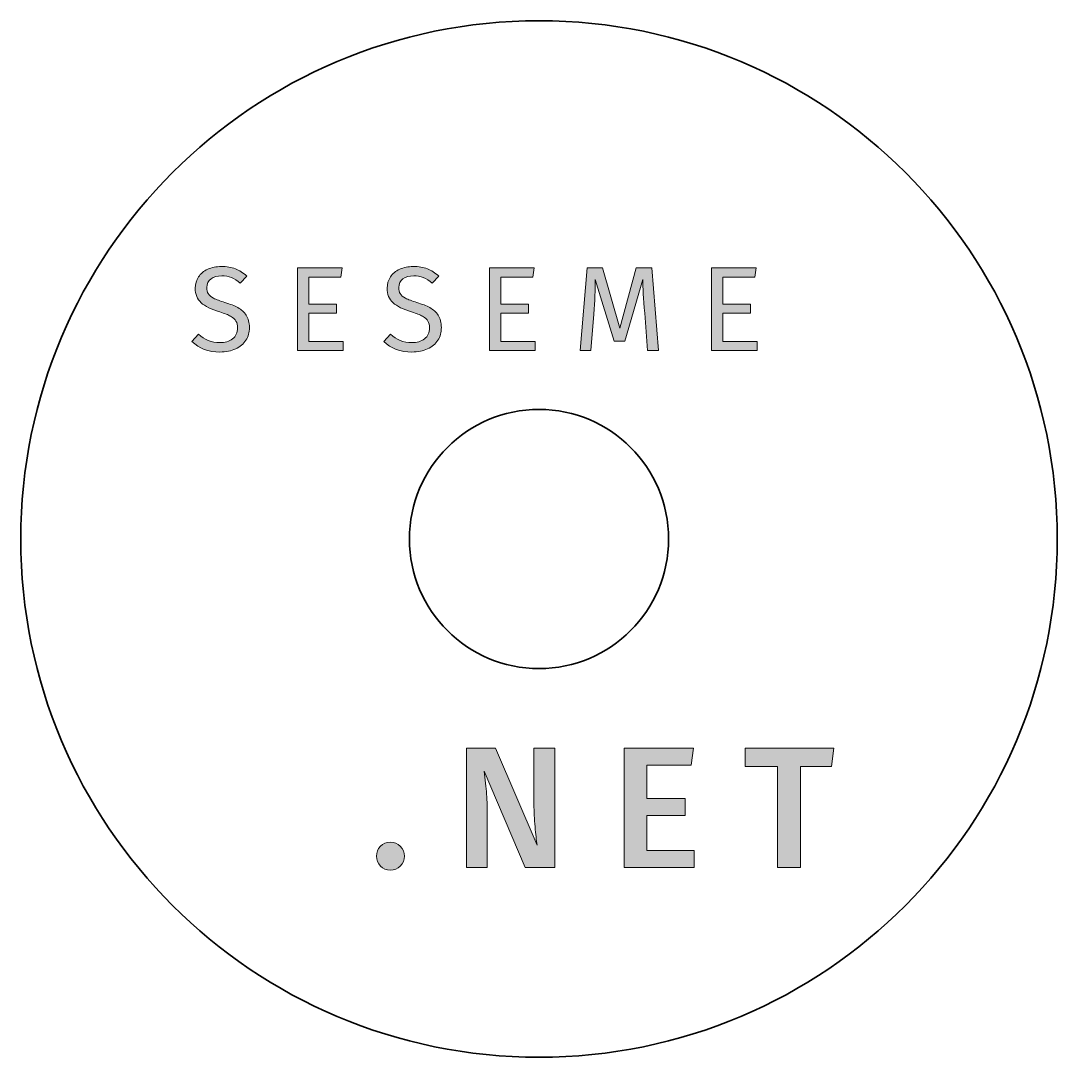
# Model space of a CAD drawing. Header units: inches. Extents: x -6.99 to -0.99, y 7.81 to 13.81.
import ezdxf

# ---------------------------------------------------------------- set-up
doc = ezdxf.new("R2010")
doc.units = ezdxf.units.IN
doc.header["$MEASUREMENT"] = 0
doc.layers.add('Layer 1', color=7, linetype='Continuous')

# ---------------------------------------------------------------- blocks, each defined once
blk = doc.blocks.new('block 2')
at = {"layer": 'Layer 1', "true_color": 0x231f20}
h = blk.add_hatch(color=250, dxfattribs=at)
h.dxf.hatch_style = 2
edge = h.paths.add_edge_path()
edge.add_spline(control_points=[(-5.7435, 12.3757), (-5.7209, 12.3667), (-5.6989, 12.3527), (-5.6776, 12.3337), (-5.6776, 12.3337), (-5.7151, 12.292), (-5.7151, 12.292), (-5.7322, 12.3073), (-5.7494, 12.3183), (-5.7668, 12.325), (-5.7842, 12.3317), (-5.8028, 12.3351), (-5.8227, 12.3351), (-5.8477, 12.3351), (-5.8683, 12.3293), (-5.8845, 12.3177), (-5.9007, 12.3061), (-5.9088, 12.2892), (-5.9088, 12.267), (-5.9088, 12.2531), (-5.906, 12.2414), (-5.9005, 12.232), (-5.8949, 12.2225), (-5.8846, 12.2138), (-5.8696, 12.2059), (-5.8545, 12.198), (-5.8327, 12.1897), (-5.8039, 12.1809), (-5.7739, 12.1716), (-5.7489, 12.1617), (-5.7289, 12.151), (-5.709, 12.1404), (-5.693, 12.1257), (-5.6807, 12.107), (-5.6684, 12.0882), (-5.6623, 12.0645), (-5.6623, 12.0358), (-5.6623, 12.008), (-5.6691, 11.9835), (-5.6828, 11.9622), (-5.6964, 11.9409), (-5.7161, 11.9242), (-5.7418, 11.9122), (-5.7675, 11.9001), (-5.7979, 11.8941), (-5.8331, 11.8941), (-5.8993, 11.8941), (-5.9535, 11.9147), (-5.9956, 11.9559), (-5.9956, 11.9559), (-5.9574, 11.9983), (-5.9574, 11.9983), (-5.9227, 11.9649), (-5.8815, 11.9483), (-5.8338, 11.9483), (-5.8042, 11.9483), (-5.7796, 11.9556), (-5.7602, 11.9701), (-5.7407, 11.9847), (-5.731, 12.0059), (-5.731, 12.0337), (-5.731, 12.0494), (-5.734, 12.0625), (-5.7401, 12.0729), (-5.7461, 12.0833), (-5.7564, 12.0927), (-5.771, 12.101), (-5.7855, 12.1094), (-5.8067, 12.1177), (-5.8345, 12.1261), (-5.8836, 12.1409), (-5.9195, 12.1587), (-5.9421, 12.1795), (-5.9648, 12.2004), (-5.9762, 12.2286), (-5.9762, 12.2642), (-5.9762, 12.2883), (-5.9698, 12.3098), (-5.9571, 12.3288), (-5.9443, 12.3478), (-5.9265, 12.3626), (-5.9036, 12.3733), (-5.8807, 12.3839), (-5.8546, 12.3892), (-5.8255, 12.3892), (-5.7935, 12.3892), (-5.7662, 12.3847), (-5.7435, 12.3757)], knot_values=[0, 0, 0, 0, 1, 1, 1, 2, 2, 2, 3, 3, 3, 4, 4, 4, 5, 5, 5, 6, 6, 6, 7, 7, 7, 8, 8, 8, 9, 9, 9, 10, 10, 10, 11, 11, 11, 12, 12, 12, 13, 13, 13, 14, 14, 14, 15, 15, 15, 16, 16, 16, 17, 17, 17, 18, 18, 18, 19, 19, 19, 20, 20, 20, 21, 21, 21, 22, 22, 22, 23, 23, 23, 24, 24, 24, 25, 25, 25, 26, 26, 26, 27, 27, 27, 28, 28, 28, 29, 29, 29, 29], degree=3, periodic=1)
h = blk.add_hatch(color=250, dxfattribs=at)
h.dxf.hatch_style = 2
h.paths.add_polyline_path([(-5.3185, 12.3281), (-5.3185, 12.1719), (-5.1574, 12.1719), (-5.1574, 12.1191), (-5.3185, 12.1191), (-5.3185, 11.9552), (-5.1199, 11.9552), (-5.1199, 11.9024), (-5.3845, 11.9024), (-5.3845, 12.3809), (-5.1255, 12.3809), (-5.1331, 12.3281)])
h = blk.add_hatch(color=250, dxfattribs=at)
h.dxf.hatch_style = 2
edge = h.paths.add_edge_path()
edge.add_spline(control_points=[(-4.6324, 12.3757), (-4.6097, 12.3667), (-4.5878, 12.3527), (-4.5664, 12.3337), (-4.5664, 12.3337), (-4.604, 12.292), (-4.604, 12.292), (-4.6211, 12.3073), (-4.6383, 12.3183), (-4.6557, 12.325), (-4.673, 12.3317), (-4.6917, 12.3351), (-4.7116, 12.3351), (-4.7366, 12.3351), (-4.7572, 12.3293), (-4.7734, 12.3177), (-4.7896, 12.3061), (-4.7977, 12.2892), (-4.7977, 12.267), (-4.7977, 12.2531), (-4.7949, 12.2414), (-4.7894, 12.232), (-4.7838, 12.2225), (-4.7735, 12.2138), (-4.7585, 12.2059), (-4.7434, 12.198), (-4.7216, 12.1897), (-4.6929, 12.1809), (-4.6627, 12.1716), (-4.6378, 12.1617), (-4.6178, 12.151), (-4.5979, 12.1404), (-4.5818, 12.1257), (-4.5696, 12.107), (-4.5573, 12.0882), (-4.5512, 12.0645), (-4.5512, 12.0358), (-4.5512, 12.008), (-4.558, 11.9835), (-4.5716, 11.9622), (-4.5853, 11.9409), (-4.605, 11.9242), (-4.6307, 11.9122), (-4.6564, 11.9001), (-4.6868, 11.8941), (-4.722, 11.8941), (-4.7882, 11.8941), (-4.8424, 11.9147), (-4.8845, 11.9559), (-4.8845, 11.9559), (-4.8463, 11.9983), (-4.8463, 11.9983), (-4.8116, 11.9649), (-4.7704, 11.9483), (-4.7227, 11.9483), (-4.6931, 11.9483), (-4.6685, 11.9556), (-4.6491, 11.9701), (-4.6296, 11.9847), (-4.6199, 12.0059), (-4.6199, 12.0337), (-4.6199, 12.0494), (-4.6229, 12.0625), (-4.6289, 12.0729), (-4.635, 12.0833), (-4.6453, 12.0927), (-4.6599, 12.101), (-4.6744, 12.1094), (-4.6956, 12.1177), (-4.7234, 12.1261), (-4.7725, 12.1409), (-4.8084, 12.1587), (-4.831, 12.1795), (-4.8537, 12.2004), (-4.8651, 12.2286), (-4.8651, 12.2642), (-4.8651, 12.2883), (-4.8587, 12.3098), (-4.846, 12.3288), (-4.8332, 12.3478), (-4.8154, 12.3626), (-4.7925, 12.3733), (-4.7696, 12.3839), (-4.7435, 12.3892), (-4.7144, 12.3892), (-4.6824, 12.3892), (-4.6551, 12.3847), (-4.6324, 12.3757)], knot_values=[0, 0, 0, 0, 1, 1, 1, 2, 2, 2, 3, 3, 3, 4, 4, 4, 5, 5, 5, 6, 6, 6, 7, 7, 7, 8, 8, 8, 9, 9, 9, 10, 10, 10, 11, 11, 11, 12, 12, 12, 13, 13, 13, 14, 14, 14, 15, 15, 15, 16, 16, 16, 17, 17, 17, 18, 18, 18, 19, 19, 19, 20, 20, 20, 21, 21, 21, 22, 22, 22, 23, 23, 23, 24, 24, 24, 25, 25, 25, 26, 26, 26, 27, 27, 27, 28, 28, 28, 29, 29, 29, 29], degree=3, periodic=1)
h = blk.add_hatch(color=250, dxfattribs=at)
h.dxf.hatch_style = 2
h.paths.add_polyline_path([(-4.2074, 12.3281), (-4.2074, 12.1719), (-4.0463, 12.1719), (-4.0463, 12.1191), (-4.2074, 12.1191), (-4.2074, 11.9552), (-4.0088, 11.9552), (-4.0088, 11.9024), (-4.2734, 11.9024), (-4.2734, 12.3809), (-4.0144, 12.3809), (-4.022, 12.3281)])
h = blk.add_hatch(color=250, dxfattribs=at)
h.dxf.hatch_style = 2
edge = h.paths.add_edge_path()
edge.add_spline(control_points=[(-3.3574, 11.9024), (-3.3574, 11.9024), (-3.3741, 12.1184), (-3.3741, 12.1184), (-3.381, 12.2031), (-3.385, 12.2682), (-3.3859, 12.3136), (-3.3859, 12.3136), (-3.4894, 11.9566), (-3.4894, 11.9566), (-3.4894, 11.9566), (-3.5512, 11.9566), (-3.5512, 11.9566), (-3.5512, 11.9566), (-3.6602, 12.3142), (-3.6602, 12.3142), (-3.6602, 12.2564), (-3.6632, 12.1895), (-3.6692, 12.1136), (-3.6692, 12.1136), (-3.6852, 11.9024), (-3.6852, 11.9024), (-3.6852, 11.9024), (-3.7477, 11.9024), (-3.7477, 11.9024), (-3.7477, 11.9024), (-3.7081, 12.3809), (-3.7081, 12.3809), (-3.7081, 12.3809), (-3.6192, 12.3809), (-3.6192, 12.3809), (-3.6192, 12.3809), (-3.5186, 12.033), (-3.5186, 12.033), (-3.5186, 12.033), (-3.4227, 12.3809), (-3.4227, 12.3809), (-3.4227, 12.3809), (-3.3331, 12.3809), (-3.3331, 12.3809), (-3.3331, 12.3809), (-3.2935, 11.9024), (-3.2935, 11.9024), (-3.2935, 11.9024), (-3.3574, 11.9024), (-3.3574, 11.9024)], knot_values=[0, 0, 0, 0, 1, 1, 1, 2, 2, 2, 3, 3, 3, 4, 4, 4, 5, 5, 5, 6, 6, 6, 7, 7, 7, 8, 8, 8, 9, 9, 9, 10, 10, 10, 11, 11, 11, 12, 12, 12, 13, 13, 13, 14, 14, 14, 15, 15, 15, 15], degree=3, periodic=1)
h = blk.add_hatch(color=250, dxfattribs=at)
h.dxf.hatch_style = 2
h.paths.add_polyline_path([(-2.922, 12.3281), (-2.922, 12.1719), (-2.7609, 12.1719), (-2.7609, 12.1191), (-2.922, 12.1191), (-2.922, 11.9552), (-2.7234, 11.9552), (-2.7234, 11.9024), (-2.988, 11.9024), (-2.988, 12.3809), (-2.729, 12.3809), (-2.7366, 12.3281)])
at = {"layer": 'Layer 1', "lineweight": 0}
for points in [[(-5.3185, 12.3281), (-5.3185, 12.1719), (-5.1574, 12.1719), (-5.1574, 12.1191), (-5.3185, 12.1191), (-5.3185, 11.9552), (-5.1199, 11.9552), (-5.1199, 11.9024), (-5.3845, 11.9024), (-5.3845, 12.3809), (-5.1255, 12.3809), (-5.1331, 12.3281), (-5.3185, 12.3281)], [(-4.2074, 12.3281), (-4.2074, 12.1719), (-4.0463, 12.1719), (-4.0463, 12.1191), (-4.2074, 12.1191), (-4.2074, 11.9552), (-4.0088, 11.9552), (-4.0088, 11.9024), (-4.2734, 11.9024), (-4.2734, 12.3809), (-4.0144, 12.3809), (-4.022, 12.3281), (-4.2074, 12.3281)], [(-2.922, 12.3281), (-2.922, 12.1719), (-2.7609, 12.1719), (-2.7609, 12.1191), (-2.922, 12.1191), (-2.922, 11.9552), (-2.7234, 11.9552), (-2.7234, 11.9024), (-2.988, 11.9024), (-2.988, 12.3809), (-2.729, 12.3809), (-2.7366, 12.3281), (-2.922, 12.3281)]]:
    blk.add_lwpolyline(points, dxfattribs=at)
for points, knots in [([(-5.7435, 12.3757), (-5.7209, 12.3667), (-5.6989, 12.3527), (-5.6776, 12.3337), (-5.6776, 12.3337), (-5.7151, 12.292), (-5.7151, 12.292), (-5.7322, 12.3073), (-5.7494, 12.3183), (-5.7668, 12.325), (-5.7842, 12.3317), (-5.8028, 12.3351), (-5.8227, 12.3351), (-5.8477, 12.3351), (-5.8683, 12.3293), (-5.8845, 12.3177), (-5.9007, 12.3061), (-5.9088, 12.2892), (-5.9088, 12.267), (-5.9088, 12.2531), (-5.906, 12.2414), (-5.9005, 12.232), (-5.8949, 12.2225), (-5.8846, 12.2138), (-5.8696, 12.2059), (-5.8545, 12.198), (-5.8327, 12.1897), (-5.8039, 12.1809), (-5.7739, 12.1716), (-5.7489, 12.1617), (-5.7289, 12.151), (-5.709, 12.1404), (-5.693, 12.1257), (-5.6807, 12.107), (-5.6684, 12.0882), (-5.6623, 12.0645), (-5.6623, 12.0358), (-5.6623, 12.008), (-5.6691, 11.9835), (-5.6828, 11.9622), (-5.6964, 11.9409), (-5.7161, 11.9242), (-5.7418, 11.9122), (-5.7675, 11.9001), (-5.7979, 11.8941), (-5.8331, 11.8941), (-5.8993, 11.8941), (-5.9535, 11.9147), (-5.9956, 11.9559), (-5.9956, 11.9559), (-5.9574, 11.9983), (-5.9574, 11.9983), (-5.9227, 11.9649), (-5.8815, 11.9483), (-5.8338, 11.9483), (-5.8042, 11.9483), (-5.7796, 11.9556), (-5.7602, 11.9701), (-5.7407, 11.9847), (-5.731, 12.0059), (-5.731, 12.0337), (-5.731, 12.0494), (-5.734, 12.0625), (-5.7401, 12.0729), (-5.7461, 12.0833), (-5.7564, 12.0927), (-5.771, 12.101), (-5.7855, 12.1094), (-5.8067, 12.1177), (-5.8345, 12.1261), (-5.8836, 12.1409), (-5.9195, 12.1587), (-5.9421, 12.1795), (-5.9648, 12.2004), (-5.9762, 12.2286), (-5.9762, 12.2642), (-5.9762, 12.2883), (-5.9698, 12.3098), (-5.9571, 12.3288), (-5.9443, 12.3478), (-5.9265, 12.3626), (-5.9036, 12.3733), (-5.8807, 12.3839), (-5.8546, 12.3892), (-5.8255, 12.3892), (-5.7935, 12.3892), (-5.7662, 12.3847), (-5.7435, 12.3757)], [0, 0, 0, 0, 1, 1, 1, 2, 2, 2, 3, 3, 3, 4, 4, 4, 5, 5, 5, 6, 6, 6, 7, 7, 7, 8, 8, 8, 9, 9, 9, 10, 10, 10, 11, 11, 11, 12, 12, 12, 13, 13, 13, 14, 14, 14, 15, 15, 15, 16, 16, 16, 17, 17, 17, 18, 18, 18, 19, 19, 19, 20, 20, 20, 21, 21, 21, 22, 22, 22, 23, 23, 23, 24, 24, 24, 25, 25, 25, 26, 26, 26, 27, 27, 27, 28, 28, 28, 29, 29, 29, 29]), ([(-4.6324, 12.3757), (-4.6097, 12.3667), (-4.5878, 12.3527), (-4.5664, 12.3337), (-4.5664, 12.3337), (-4.604, 12.292), (-4.604, 12.292), (-4.6211, 12.3073), (-4.6383, 12.3183), (-4.6557, 12.325), (-4.673, 12.3317), (-4.6917, 12.3351), (-4.7116, 12.3351), (-4.7366, 12.3351), (-4.7572, 12.3293), (-4.7734, 12.3177), (-4.7896, 12.3061), (-4.7977, 12.2892), (-4.7977, 12.267), (-4.7977, 12.2531), (-4.7949, 12.2414), (-4.7894, 12.232), (-4.7838, 12.2225), (-4.7735, 12.2138), (-4.7585, 12.2059), (-4.7434, 12.198), (-4.7216, 12.1897), (-4.6929, 12.1809), (-4.6627, 12.1716), (-4.6378, 12.1617), (-4.6178, 12.151), (-4.5979, 12.1404), (-4.5818, 12.1257), (-4.5696, 12.107), (-4.5573, 12.0882), (-4.5512, 12.0645), (-4.5512, 12.0358), (-4.5512, 12.008), (-4.558, 11.9835), (-4.5716, 11.9622), (-4.5853, 11.9409), (-4.605, 11.9242), (-4.6307, 11.9122), (-4.6564, 11.9001), (-4.6868, 11.8941), (-4.722, 11.8941), (-4.7882, 11.8941), (-4.8424, 11.9147), (-4.8845, 11.9559), (-4.8845, 11.9559), (-4.8463, 11.9983), (-4.8463, 11.9983), (-4.8116, 11.9649), (-4.7704, 11.9483), (-4.7227, 11.9483), (-4.6931, 11.9483), (-4.6685, 11.9556), (-4.6491, 11.9701), (-4.6296, 11.9847), (-4.6199, 12.0059), (-4.6199, 12.0337), (-4.6199, 12.0494), (-4.6229, 12.0625), (-4.6289, 12.0729), (-4.635, 12.0833), (-4.6453, 12.0927), (-4.6599, 12.101), (-4.6744, 12.1094), (-4.6956, 12.1177), (-4.7234, 12.1261), (-4.7725, 12.1409), (-4.8084, 12.1587), (-4.831, 12.1795), (-4.8537, 12.2004), (-4.8651, 12.2286), (-4.8651, 12.2642), (-4.8651, 12.2883), (-4.8587, 12.3098), (-4.846, 12.3288), (-4.8332, 12.3478), (-4.8154, 12.3626), (-4.7925, 12.3733), (-4.7696, 12.3839), (-4.7435, 12.3892), (-4.7144, 12.3892), (-4.6824, 12.3892), (-4.6551, 12.3847), (-4.6324, 12.3757)], [0, 0, 0, 0, 1, 1, 1, 2, 2, 2, 3, 3, 3, 4, 4, 4, 5, 5, 5, 6, 6, 6, 7, 7, 7, 8, 8, 8, 9, 9, 9, 10, 10, 10, 11, 11, 11, 12, 12, 12, 13, 13, 13, 14, 14, 14, 15, 15, 15, 16, 16, 16, 17, 17, 17, 18, 18, 18, 19, 19, 19, 20, 20, 20, 21, 21, 21, 22, 22, 22, 23, 23, 23, 24, 24, 24, 25, 25, 25, 26, 26, 26, 27, 27, 27, 28, 28, 28, 29, 29, 29, 29]), ([(-3.3574, 11.9024), (-3.3574, 11.9024), (-3.3741, 12.1184), (-3.3741, 12.1184), (-3.381, 12.2031), (-3.385, 12.2682), (-3.3859, 12.3136), (-3.3859, 12.3136), (-3.4894, 11.9566), (-3.4894, 11.9566), (-3.4894, 11.9566), (-3.5512, 11.9566), (-3.5512, 11.9566), (-3.5512, 11.9566), (-3.6602, 12.3142), (-3.6602, 12.3142), (-3.6602, 12.2564), (-3.6632, 12.1895), (-3.6692, 12.1136), (-3.6692, 12.1136), (-3.6852, 11.9024), (-3.6852, 11.9024), (-3.6852, 11.9024), (-3.7477, 11.9024), (-3.7477, 11.9024), (-3.7477, 11.9024), (-3.7081, 12.3809), (-3.7081, 12.3809), (-3.7081, 12.3809), (-3.6192, 12.3809), (-3.6192, 12.3809), (-3.6192, 12.3809), (-3.5186, 12.033), (-3.5186, 12.033), (-3.5186, 12.033), (-3.4227, 12.3809), (-3.4227, 12.3809), (-3.4227, 12.3809), (-3.3331, 12.3809), (-3.3331, 12.3809), (-3.3331, 12.3809), (-3.2935, 11.9024), (-3.2935, 11.9024), (-3.2935, 11.9024), (-3.3574, 11.9024), (-3.3574, 11.9024)], [0, 0, 0, 0, 1, 1, 1, 2, 2, 2, 3, 3, 3, 4, 4, 4, 5, 5, 5, 6, 6, 6, 7, 7, 7, 8, 8, 8, 9, 9, 9, 10, 10, 10, 11, 11, 11, 12, 12, 12, 13, 13, 13, 14, 14, 14, 15, 15, 15, 15])]:
    blk.add_open_spline(points, degree=3, knots=knots, dxfattribs=at)
blk = doc.blocks.new('block 3')
at = {"layer": 'Layer 1', "true_color": 0x231f20}
h = blk.add_hatch(color=250, dxfattribs=at)
h.dxf.hatch_style = 2
edge = h.paths.add_edge_path()
edge.add_spline(control_points=[(-4.0662, 8.9095), (-4.0662, 8.9095), (-4.3032, 9.4685), (-4.3032, 9.4685), (-4.2972, 9.4192), (-4.2927, 9.3745), (-4.2897, 9.3345), (-4.2867, 9.2945), (-4.2852, 9.2469), (-4.2852, 9.1915), (-4.2852, 9.1915), (-4.2852, 8.9095), (-4.2852, 8.9095), (-4.2852, 8.9095), (-4.4052, 8.9095), (-4.4052, 8.9095), (-4.4052, 8.9095), (-4.4052, 9.6005), (-4.4052, 9.6005), (-4.4052, 9.6005), (-4.2382, 9.6005), (-4.2382, 9.6005), (-4.2382, 9.6005), (-3.9972, 9.0405), (-3.9972, 9.0405), (-4.0012, 9.0672), (-4.0052, 9.1024), (-4.0092, 9.146), (-4.0132, 9.1897), (-4.0152, 9.2332), (-4.0152, 9.2765), (-4.0152, 9.2765), (-4.0152, 9.6005), (-4.0152, 9.6005), (-4.0152, 9.6005), (-3.8952, 9.6005), (-3.8952, 9.6005), (-3.8952, 9.6005), (-3.8952, 8.9095), (-3.8952, 8.9095), (-3.8952, 8.9095), (-4.0662, 8.9095), (-4.0662, 8.9095)], knot_values=[0, 0, 0, 0, 1, 1, 1, 2, 2, 2, 3, 3, 3, 4, 4, 4, 5, 5, 5, 6, 6, 6, 7, 7, 7, 8, 8, 8, 9, 9, 9, 10, 10, 10, 11, 11, 11, 12, 12, 12, 13, 13, 13, 14, 14, 14, 14], degree=3, periodic=1)
h = blk.add_hatch(color=250, dxfattribs=at)
h.dxf.hatch_style = 2
h.paths.add_polyline_path([(-3.3612, 9.5025), (-3.3612, 9.3095), (-3.1392, 9.3095), (-3.1392, 9.2115), (-3.3612, 9.2115), (-3.3612, 9.0085), (-3.0882, 9.0085), (-3.0882, 8.9095), (-3.4932, 8.9095), (-3.4932, 9.6005), (-3.0922, 9.6005), (-3.1062, 9.5025)])
h = blk.add_hatch(color=250, dxfattribs=at)
h.dxf.hatch_style = 2
h.paths.add_polyline_path([(-2.4732, 9.4955), (-2.4732, 8.9095), (-2.6062, 8.9095), (-2.6062, 9.4955), (-2.7922, 9.4955), (-2.7922, 9.6005), (-2.2792, 9.6005), (-2.2932, 9.4955)])
h = blk.add_hatch(color=250, dxfattribs=at)
h.dxf.hatch_style = 2
edge = h.paths.add_edge_path()
edge.add_spline(control_points=[(-4.7892, 9.033), (-4.7732, 9.0174), (-4.7652, 8.9982), (-4.7652, 8.9755), (-4.7652, 8.9535), (-4.7732, 8.9345), (-4.7892, 8.9185), (-4.8052, 8.9025), (-4.8245, 8.8945), (-4.8472, 8.8945), (-4.8692, 8.8945), (-4.888, 8.9025), (-4.9037, 8.9185), (-4.9194, 8.9345), (-4.9272, 8.9535), (-4.9272, 8.9755), (-4.9272, 8.9982), (-4.9195, 9.0174), (-4.9042, 9.033), (-4.8889, 9.0487), (-4.8699, 9.0565), (-4.8472, 9.0565), (-4.8245, 9.0565), (-4.8052, 9.0487), (-4.7892, 9.033)], knot_values=[0, 0, 0, 0, 1, 1, 1, 2, 2, 2, 3, 3, 3, 4, 4, 4, 5, 5, 5, 6, 6, 6, 7, 7, 7, 8, 8, 8, 8], degree=3, periodic=1)
at = {"layer": 'Layer 1', "lineweight": 0}
for points in [[(-3.3612, 9.5025), (-3.3612, 9.3095), (-3.1392, 9.3095), (-3.1392, 9.2115), (-3.3612, 9.2115), (-3.3612, 9.0085), (-3.0882, 9.0085), (-3.0882, 8.9095), (-3.4932, 8.9095), (-3.4932, 9.6005), (-3.0922, 9.6005), (-3.1062, 9.5025), (-3.3612, 9.5025)], [(-2.4732, 9.4955), (-2.4732, 8.9095), (-2.6062, 8.9095), (-2.6062, 9.4955), (-2.7922, 9.4955), (-2.7922, 9.6005), (-2.2792, 9.6005), (-2.2932, 9.4955), (-2.4732, 9.4955)]]:
    blk.add_lwpolyline(points, dxfattribs=at)
for points, knots in [([(-4.0662, 8.9095), (-4.0662, 8.9095), (-4.3032, 9.4685), (-4.3032, 9.4685), (-4.2972, 9.4192), (-4.2927, 9.3745), (-4.2897, 9.3345), (-4.2867, 9.2945), (-4.2852, 9.2469), (-4.2852, 9.1915), (-4.2852, 9.1915), (-4.2852, 8.9095), (-4.2852, 8.9095), (-4.2852, 8.9095), (-4.4052, 8.9095), (-4.4052, 8.9095), (-4.4052, 8.9095), (-4.4052, 9.6005), (-4.4052, 9.6005), (-4.4052, 9.6005), (-4.2382, 9.6005), (-4.2382, 9.6005), (-4.2382, 9.6005), (-3.9972, 9.0405), (-3.9972, 9.0405), (-4.0012, 9.0672), (-4.0052, 9.1024), (-4.0092, 9.146), (-4.0132, 9.1897), (-4.0152, 9.2332), (-4.0152, 9.2765), (-4.0152, 9.2765), (-4.0152, 9.6005), (-4.0152, 9.6005), (-4.0152, 9.6005), (-3.8952, 9.6005), (-3.8952, 9.6005), (-3.8952, 9.6005), (-3.8952, 8.9095), (-3.8952, 8.9095), (-3.8952, 8.9095), (-4.0662, 8.9095), (-4.0662, 8.9095)], [0, 0, 0, 0, 1, 1, 1, 2, 2, 2, 3, 3, 3, 4, 4, 4, 5, 5, 5, 6, 6, 6, 7, 7, 7, 8, 8, 8, 9, 9, 9, 10, 10, 10, 11, 11, 11, 12, 12, 12, 13, 13, 13, 14, 14, 14, 14]), ([(-4.7892, 9.033), (-4.7732, 9.0174), (-4.7652, 8.9982), (-4.7652, 8.9755), (-4.7652, 8.9535), (-4.7732, 8.9345), (-4.7892, 8.9185), (-4.8052, 8.9025), (-4.8245, 8.8945), (-4.8472, 8.8945), (-4.8692, 8.8945), (-4.888, 8.9025), (-4.9037, 8.9185), (-4.9194, 8.9345), (-4.9272, 8.9535), (-4.9272, 8.9755), (-4.9272, 8.9982), (-4.9195, 9.0174), (-4.9042, 9.033), (-4.8889, 9.0487), (-4.8699, 9.0565), (-4.8472, 9.0565), (-4.8245, 9.0565), (-4.8052, 9.0487), (-4.7892, 9.033)], [0, 0, 0, 0, 1, 1, 1, 2, 2, 2, 3, 3, 3, 4, 4, 4, 5, 5, 5, 6, 6, 6, 7, 7, 7, 8, 8, 8, 8])]:
    blk.add_open_spline(points, degree=3, knots=knots, dxfattribs=at)

msp = doc.modelspace()

# ---------------------------------------------------------------- linework, layer by layer
at = {"layer": 'Layer 1', "color": 250, "lineweight": 35, "true_color": 0x231f20}
for points in [[(-0.9861, 10.8118), (-0.9861, 9.155), (-2.3293, 7.8118), (-3.9861, 7.8118), (-5.643, 7.8118), (-6.9861, 9.155), (-6.9861, 10.8118), (-6.9861, 12.4687), (-5.643, 13.8118), (-3.9861, 13.8118), (-2.3293, 13.8118), (-0.9861, 12.4687), (-0.9861, 10.8118)], [(-3.2361, 10.8118), (-3.2361, 10.3976), (-3.5719, 10.0618), (-3.9861, 10.0618), (-4.4003, 10.0618), (-4.7361, 10.3976), (-4.7361, 10.8118), (-4.7361, 11.226), (-4.4003, 11.5618), (-3.9861, 11.5618), (-3.5719, 11.5618), (-3.2361, 11.226), (-3.2361, 10.8118)]]:
    msp.add_open_spline(points, degree=3, knots=[0, 0, 0, 0, 1, 1, 1, 2, 2, 2, 3, 3, 3, 4, 4, 4, 4], dxfattribs=at)

# ---------------------------------------------------------------- block references
at = {"layer": 'Layer 1'}
for name in ['block 2', 'block 3']:
    msp.add_blockref(name, (0, 0), dxfattribs=at)

doc.saveas('drawing.dxf')
